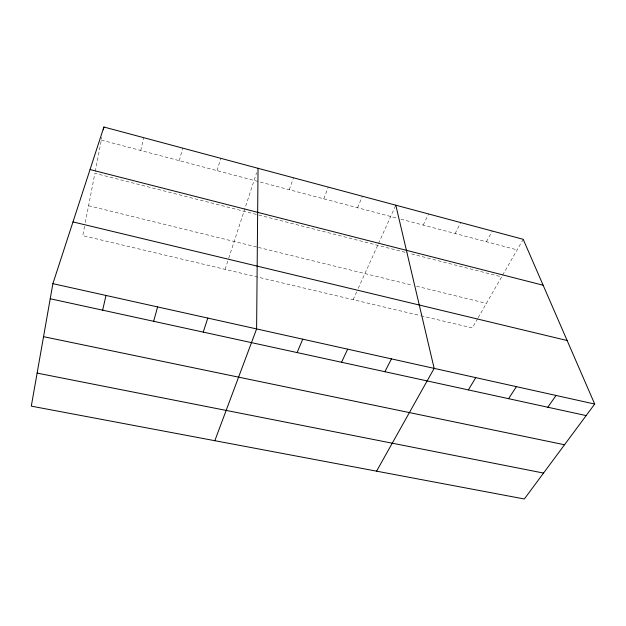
<?xml version="1.0" encoding="UTF-8"?>
<svg xmlns="http://www.w3.org/2000/svg" width="626" height="626" viewBox="0 0 626 626"><rect width="100%" height="100%" fill="white"/><g stroke="black" fill="none" stroke-linecap="round" stroke-linejoin="round"><path stroke-width="0.47" stroke-dasharray="3.13 2.35" d="M84.58 226.291L82.765 235.626L420.226 315.59M85.308 222.551L94.886 173.3L407.675 252.943M95.262 171.407L101.897 137.282M140.764 150.49L143.683 137.673M179.341 160.679L182.62 148.096M217.105 170.655L220.728 158.308M225.078 269.352L228.42 259.133M228.717 258.202L256.637 172.627M289.267 189.709L293.524 177.8M323.744 198.818L328.298 187.111M357.548 207.738L362.384 196.243M353.134 299.697L356.671 291.857M358.244 288.367L377.689 245.306M378.48 243.561L395.804 205.187M423.215 225.086L428.583 213.967M455.118 233.506L460.728 222.574M486.418 241.777L492.263 231.025M477.654 318.618L472.301 327.93L421.149 315.809M478.139 317.773L501.637 276.864L409.545 253.42M502.608 275.182L523.211 239.312M88.579 205.743L257.521 247.2M258.452 247.434L412.839 285.323M416.556 286.231L486.41 303.375M101.349 140.083L397.205 218.216M400.922 219.194L517.139 249.884"/><path stroke-width="0.94" d="M258.045 168.3L256.605 328.932L214.835 440.704M52.881 283.656L31.3 406.141L524.33 498.985L594.7 404.052L523.211 239.312L103.893 127.015L52.881 283.656L594.7 404.052M103.353 129.817L103.893 127.015M102.656 310.183L105.99 295.456M153.636 321.302L157.603 306.928M203.231 332.109L207.793 318.078M297.1 352.571L302.734 339.175M341.546 362.266L347.673 349.159M384.88 371.711L391.461 358.894M376.586 471.167L434.154 368.378L395.804 205.187M468.35 389.904L475.783 377.627M508.57 398.676L516.395 386.649M547.82 407.236L556.021 395.46M37.122 373.096L543.54 473.068M43.538 336.671L564.519 444.765M50.221 298.751L586.147 415.586M72.992 221.909L567.133 340.521M90.042 169.552L543.141 285.229"/></g></svg>
